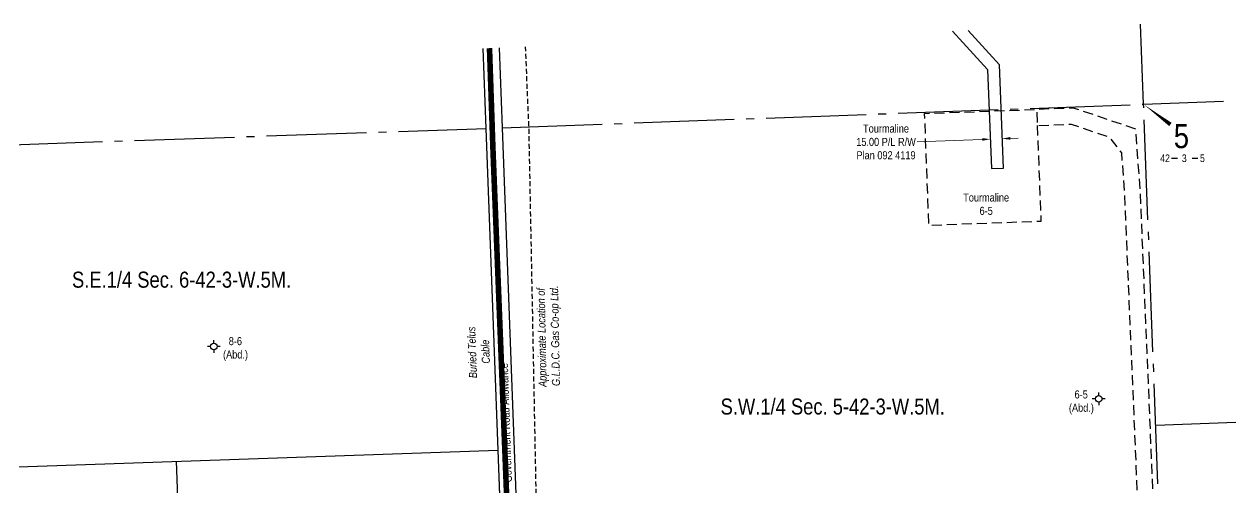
# Model space of a CAD drawing. Extents: x 665644 to 689199, y 5825051 to 5844826.
# Drawn here: x 674889 to 676402, y 5829223 to 5829802 of the extents above; entities that cross this region are included whole.
import ezdxf
from ezdxf.enums import TextEntityAlignment as Align

# ---------------------------------------------------------------- set-up
doc = ezdxf.new("R2010")
doc.units = 0
doc.header["$LTSCALE"] = 5
doc.header["$PDSIZE"] = 0.5
for name, pattern in [('foc-ACCESSROAD', [3.75, 2.5, -1.25]), ('foc-QUARTERLINE', [33, 25, -3, 2, -3]), ('UG_PIPE', [1.875, 1.25, -0.625])]:
    doc.linetypes.add(name, pattern=pattern)
doc.layers.get('Defpoints').update_dxf_attribs({"color": 9})
for name, color, linetype in [('10', 1, 'Continuous'), ('9', 3, 'Continuous'), ('AS-PIPE-UG', 44, 'UG_PIPE'), ('AS-PIPE-UG-T', 44, 'Continuous'), ('AS-ROADS', 254, 'Continuous'), ('AS-TELEPHONE', 224, 'foc-TEL'), ('AS-TELEPHONE-T', 224, 'Continuous'), ('C-SYMBOL', 7, 'Continuous'), ('F-AR', 190, 'foc-ACCESSROAD'), ('F-RW', 190, 'Continuous'), ('F-WS', 190, 'foc-ACCESSROAD'), ('F-WS-S', 190, 'Continuous'), ('L-QSEC', 8, 'foc-QUARTERLINE'), ('L-ROAD-T', 7, 'Continuous'), ('L-SEC', 7, 'Continuous'), ('L-SECLBL', 7, 'Continuous'), ('L-TITLEDB', 4, 'Continuous')]:
    doc.layers.add(name, color=color, linetype=linetype)
doc.layers.add('F-RW-T', color=190, linetype='Continuous', lineweight=9)
doc.layers.add('F-WS-T', color=190, linetype='Continuous', lineweight=9)
doc.styles.add('175L', font='ARIALN.TTF', dxfattribs={"height": 20})
doc.styles.add('80CG', font='ARIALN.TTF', dxfattribs={"height": 10})
doc.styles.add('80L', font='ARIALN.TTF', dxfattribs={"height": 10})
doc.styles.add('foc-LtypeFont', font='ARIALN.TTF', dxfattribs={"height": 7.35})
doc.styles.add('SIMPLEX', font='ARIALN.TTF')
doc.linetypes.add('foc-TEL', pattern='A,2,-1,["T",foc-LtypeFont,S=0.2,R=0,X=-0.425,Y=-0.75],-1.24,8', length=12.24)
doc.linetypes.add('foc-TEL-NOLINE', pattern='A,0,-2,["T",foc-LtypeFont,S=0.2,R=0,X=-0.425,Y=-0.75],-10.24', length=12.24)
doc.dimstyles.new('Compass 5 000', dxfattribs={"dimscale": 5, "dimtxt": 9, "dimasz": 2, "dimexe": 0.2, "dimexo": 0.0625, "dimgap": 0.5, "dimtad": 0, "dimtih": 1, "dimtoh": 1, "dimzin": 0, "dimdsep": 46, "dimtxsty": '80CG', "dimcen": 0.1, "dimse1": 1, "dimse2": 1, "dimclrd": 256, "dimclrt": 256, "dimaunit": 1, "dimadec": 4, "dimazin": 0, "dimtfac": 0.06, "dimtofl": 0, "dimtmove": 0, "dimatfit": 1, "dimfxl": 0.2, "dimtolj": 1, "dimtzin": 0, "dimlwd": -1, "dimarcsym": 0})

# ---------------------------------------------------------------- blocks, each defined once
blk = doc.blocks.new('L-SECLBL')
at = {"layer": '9', "color": 7}
for p, q in [((-5.1, -27.8), (-12.3, -27.8)), ((20.7, -27.8), (13.5, -27.8))]:
    blk.add_line(p, q, dxfattribs=at)
at = {"layer": '10', "color": 2, "style": 'SIMPLEX'}
blk.add_attdef('SEC', text='', height=30, dxfattribs=at).set_placement((0, 0), align=Align.MIDDLE)
at = {"layer": '10', "color": 5, "style": '80L'}
blk.add_attdef('TWP', text='', height=9.5, dxfattribs=at).set_placement((-14.4, -27.4), align=Align.MIDDLE_RIGHT)
blk.add_attdef('RGE', text='', height=9.5, dxfattribs=at).set_placement((3.6, -27.4), align=Align.MIDDLE_CENTER)
blk.add_attdef('MER', text='', height=9.5, dxfattribs=at).set_placement((23.2, -27.4), align=Align.MIDDLE_LEFT)
blk = doc.blocks.new('GABD')
for p, q in [((-0.81, 0), (-1.62, 0)), ((0, 0.81), (0, 1.62)), ((1.62, 0), (0.81, 0)), ((0, -0.81), (0, -1.62))]:
    blk.add_line(p, q)
blk.add_circle((0, 0), 0.8)
blk = doc.blocks.new('*D2272')
at = {"layer": 'Defpoints', "color": 0, "transparency": 16777216}
for p in [(676095.4, 5829658.7), (676095.4, 5829656.9), (676110.4, 5829657.5)]:
    blk.add_point(p, dxfattribs=at)
at = {"layer": 'F-RW-T', "transparency": 16777216}
for p, q in [((676085.4, 5829658.3), (676004.2, 5829655.2)), ((676120.3, 5829659.7), (676130.3, 5829660.1))]:
    blk.add_line(p, q, dxfattribs=at)
for points in [[(676085.3, 5829660), (676085.4, 5829656.7), (676095.4, 5829658.7)], [(676120.3, 5829661.4), (676120.4, 5829658), (676110.3, 5829659.3)]]:
    blk.add_solid(points, dxfattribs=at)
at = {"layer": 'F-RW-T', "transparency": 16777216, "insert": (675965.1, 5829655.2), "char_height": 10, "attachment_point": 5, "style": '80CG'}
blk.add_mtext('\\A1;Tourmaline\\P15.00 P/L R/W\\PPlan 092 4119', dxfattribs=at)

msp = doc.modelspace()

# ---------------------------------------------------------------- linework, layer by layer
at = {"layer": 'AS-PIPE-UG', "flags": 128}
msp.add_lwpolyline([(675857.991, 5828919.097), (675661.445, 5828912.4), (675544.434, 5829016.111), (675528.831, 5829180.903), (675519.143, 5829673.282), (675514.766, 5829774.026)], dxfattribs=at)
at = {"layer": 'AS-ROADS', "const_width": 7, "flags": 128}
msp.add_lwpolyline([(675505.145, 5828859.912), (675474.028, 5829648.268), (675469.789, 5829772.373)], dxfattribs=at)
at = {"layer": 'AS-TELEPHONE', "linetype": 'foc-TEL-NOLINE', "flags": 128}
msp.add_lwpolyline([(675496.618, 5828843.164), (675480.571, 5829270.293), (675465.496, 5829672.148), (675461.74, 5829772.078)], dxfattribs=at)
at = {"layer": 'F-AR', "flags": 128}
msp.add_lwpolyline([(676311.977, 5828903.414), (676282.678, 5829594.566), (676277.053, 5829671.222), (676199.459, 5829697.493), (676153.255, 5829695.817), (676154.017, 5829675.831), (676196.519, 5829677.373), (676243.849, 5829661.348), (676259.175, 5829641.571), (676262.709, 5829593.411), (676291.99, 5828902.684)], close=True, dxfattribs=at)
at = {"layer": 'F-RW', "flags": 128}
msp.add_lwpolyline([(676048.238, 5829793.624), (676091.957, 5829745.63), (676096.787, 5829621.968), (676111.767, 5829622.565), (676106.724, 5829751.701), (676067.873, 5829794.346)], dxfattribs=at)
at = {"layer": 'F-WS', "flags": 128}
msp.add_lwpolyline([(676154.017, 5829675.831), (676158.585, 5829555.918), (676018.677, 5829550.847), (676013.347, 5829690.745), (676153.255, 5829695.83), (676154.016, 5829675.845)], dxfattribs=at)
at = {"layer": 'L-QSEC', "flags": 128}
for points in [[(676286.793, 5829702.321), (676282.976, 5829802.248)], [(675485.595, 5829672.885), (676286.793, 5829702.321)], [(676286.793, 5829702.321), (676386.725, 5829706.003)], [(676317.391, 5828898.429), (676286.793, 5829702.321)], [(674696.593, 5829645.649), (675465.496, 5829672.148)]]:
    msp.add_lwpolyline(points, dxfattribs=at)
at = {"layer": 'L-SEC', "flags": 128}
for points in [[(675465.496, 5829672.148), (675461.74, 5829772.078)], [(675481.837, 5829772.816), (675485.595, 5829672.885)], [(675495.644, 5828868.44), (675465.496, 5829672.148)], [(675485.595, 5829672.885), (675515.743, 5828869.173)]]:
    msp.add_lwpolyline(points, dxfattribs=at)
at = {"layer": 'L-SECLBL', "flags": 128}
msp.add_lwpolyline([(676286.793, 5829702.321, 0, 5, 0), (676320.284, 5829677.047, 0, 0, 0)], format="xyseb", dxfattribs=at)
at = {"layer": 'L-TITLEDB', "flags": 128}
for points in [[(676302.07, 5829301.272), (676401.983, 5829305.141)], [(674676.82, 5829242.359), (675480.571, 5829270.293)], [(675093.377, 5828859.526), (675078.695, 5829256.327)]]:
    msp.add_lwpolyline(points, dxfattribs=at)

# ---------------------------------------------------------------- block references
at = {"layer": 'F-WS-S', "xscale": 5.000000000000001, "yscale": 5.000000000000001, "zscale": 5.000000000000001}
for p in [(675125.47, 5829399.7), (676230.808, 5829334.361)]:
    msp.add_blockref('GABD', p, dxfattribs=at)
at = {"layer": 'L-SECLBL'}
msp.add_blockref('L-SECLBL', (676334.091, 5829662.232), dxfattribs=at).add_auto_attribs({'SEC': '5', 'TWP': '42', 'RGE': '3', 'MER': '5'})

# ---------------------------------------------------------------- texts
at = {"layer": 'AS-PIPE-UG-T', "insert": (675531.236, 5829348.975), "char_height": 10, "attachment_point": 1, "rotation": 91.12729, "style": '175L'}
msp.add_mtext_dynamic_manual_height_columns('\\pi0.05;{\\fArial Narrow|b0|i1|c0|p34;Approximate Location of\\P\\pi0.97428;G.L.D.C. Gas Co-op Ltd.}', width=125.14093, gutter_width=50, heights=[0], dxfattribs=at)
at = {"layer": 'AS-TELEPHONE-T', "insert": (675444.288, 5829360.266), "char_height": 10, "attachment_point": 1, "rotation": 92.092632, "style": '175L'}
msp.add_mtext_dynamic_manual_height_columns('\\pi-0.32836;{\\fArial Narrow|b0|i1|c0|p34;Buried Telus \\P\\pi17.264;Cable}', width=63.12909, gutter_width=100, heights=[0], dxfattribs=at)
at = {"layer": 'C-SYMBOL', "color": 3, "style": '175L'}
for s, p in [('S.E.1/4 Sec. 6-42-3-W.5M.', (675085.184, 5829467.189)), ('S.W.1/4 Sec. 5-42-3-W.5M.', (675898.526, 5829308.735))]:
    msp.add_text(s, height=20, dxfattribs=at).set_placement(p, align=Align.BOTTOM_CENTER)
at = {"layer": 'F-WS-T', "char_height": 10, "attachment_point": 1, "style": '175L'}
for s, width, insert in [('\\pi0.83395;Tourmaline\\P\\pi21.257;6-5', 58.18222, (676060.673, 5829590.819)), ('\\pi7.5227;8-6\\P\\pi0.39447;(Abd.)', 30.59795, (675136.552, 5829411.395)), ('\\pi7.4647;6-5\\P\\pi0.39447;(Abd.)', 30.59795, (676193.157, 5829344.853))]:
    msp.add_mtext_dynamic_manual_height_columns(s, width=width, gutter_width=100, heights=[0], dxfattribs=dict(at, insert=insert))
at = {"layer": 'L-ROAD-T', "style": '80L'}
msp.add_text('Government Road Allowance', height=10, rotation=91.988333, dxfattribs=at).set_placement((675490.29, 5829304.431), align=Align.MIDDLE_CENTER)

# ---------------------------------------------------------------- dimensions: what is measured, and where the dimension line sits
at = {"layer": 'F-RW-T', "color": 3}
dim = msp.add_linear_dim(base=(676095.352, 5829658.721), p1=(676110.402, 5829657.517), p2=(676095.422, 5829656.932), angle=182.236204, text='Tourmaline\\P15.00 P/L R/W\\PPlan 092 4119', dimstyle='Compass 5 000', dxfattribs=at)
dim.commit()
dim.dimension.update_dxf_attribs({"geometry": '*D2272', "text_midpoint": (675965.119, 5829655.162), "dimtype": 161})

doc.saveas('drawing.dxf')
